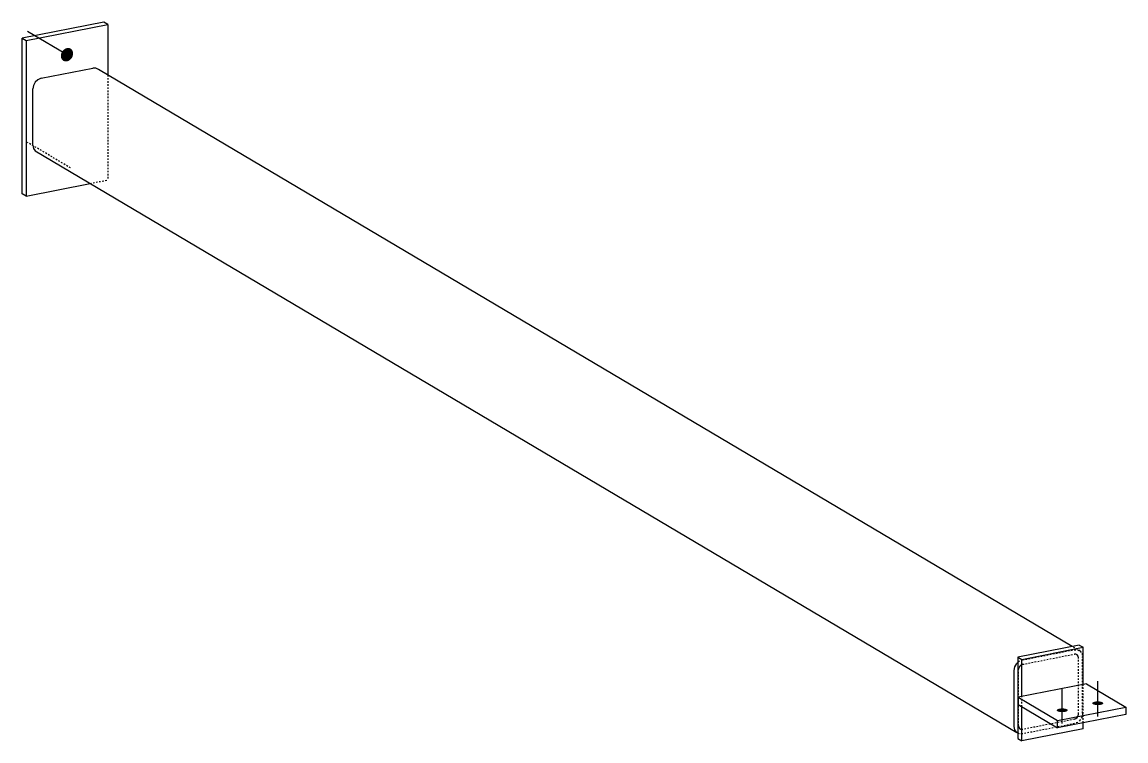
# Model space of a CAD drawing. Header units: millimetres. Extents: x 19 to 23087, y 2 to 931.
# Drawn here: x 19 to 1420, y 19 to 931 of the extents above; entities that cross this region are included whole.
import ezdxf

# ---------------------------------------------------------------- set-up
doc = ezdxf.new("R2010")
doc.units = ezdxf.units.MM
doc.linetypes.add('DXK_LINE_DOT2', pattern=[3.9198, 1.9599, -1.9599])
doc.layers.add('STÅL', color=7, linetype='Continuous')

msp = doc.modelspace()

# ---------------------------------------------------------------- hatches: boundary and pattern name
at = {"layer": 'STÅL', "linetype": 'Continuous'}
for points in [[(69.9, 893.8), (71, 895.3), (72.3, 896.6), (73.8, 897.6), (75.4, 898.3), (77, 898.6), (78.6, 898.6), (80.1, 898.2), (81.4, 897.4), (82.5, 896.3), (83.3, 894.9), (83.8, 893.3), (84, 891.6), (83.8, 889.8), (83.3, 888), (82.5, 886.3), (81.4, 884.8), (80.1, 883.5), (78.6, 882.5), (77, 881.8), (75.3, 881.5), (73.7, 881.6), (72.3, 882), (70.9, 882.8), (69.9, 883.9), (69, 885.2), (68.5, 886.8), (68.4, 888.5), (68.5, 890.3), (69, 892.1)], [(1339.5, 55.7), (1338.1, 55.8), (1336.7, 55.9), (1335.4, 56.2), (1334.3, 56.5), (1333.5, 56.9), (1332.9, 57.4), (1332.6, 57.8), (1332.6, 58.3), (1332.9, 58.8), (1333.5, 59.3), (1334.3, 59.7), (1335.4, 60), (1336.7, 60.3), (1338.1, 60.4), (1339.5, 60.5), (1341, 60.4), (1342.4, 60.3), (1343.6, 60), (1344.7, 59.7), (1345.6, 59.3), (1346.2, 58.8), (1346.5, 58.3), (1346.5, 57.8), (1346.2, 57.4), (1345.6, 56.9), (1344.7, 56.5), (1343.6, 56.2), (1342.4, 55.9), (1341, 55.8)], [(1384.6, 64.6), (1383.1, 64.6), (1381.7, 64.8), (1380.5, 65.1), (1379.4, 65.4), (1378.5, 65.8), (1377.9, 66.2), (1377.6, 66.7), (1377.6, 67.2), (1377.9, 67.7), (1378.5, 68.2), (1379.4, 68.6), (1380.5, 68.9), (1381.7, 69.2), (1383.1, 69.3), (1384.6, 69.4), (1386, 69.3), (1387.4, 69.2), (1388.7, 68.9), (1389.8, 68.6), (1390.6, 68.2), (1391.2, 67.7), (1391.5, 67.2), (1391.5, 66.7), (1391.2, 66.2), (1390.6, 65.8), (1389.8, 65.4), (1388.7, 65.1), (1387.4, 64.8), (1386, 64.6)]]:
    msp.add_hatch(color=96, dxfattribs=at).paths.add_polyline_path(points)

# ---------------------------------------------------------------- linework, layer by layer
at = {"layer": 'STÅL', "color": 2, "linetype": 'Continuous'}
for p, q in [((123.1, 931.5), (19.2, 911)), ((24.2, 908), (128.1, 928.5)), ((128.1, 928.5), (123.1, 931.5)), ((128.1, 928.5), (128.1, 864.3)), ((19.2, 713.6), (19.2, 911)), ((19.2, 911), (24.2, 908)), ((24.2, 908), (24.2, 710.7)), ((43.3, 860.1), (109.1, 873.1)), ((113, 873), (109.1, 873.1)), ((116.4, 871.2), (113, 873)), ((1352.2, 139.2), (116.4, 871.2)), ((35.9, 855.3), (33.7, 851.2)), ((39.3, 858.4), (35.9, 855.3)), ((43.3, 860.1), (39.3, 858.4)), ((33.7, 851.2), (32.9, 846.8)), ((32.9, 775.3), (32.9, 846.8)), ((32.9, 775.3), (33.7, 771.2)), ((33.7, 771.2), (35.9, 768)), ((35.9, 768), (1281.8, 29.9)), ((24.2, 710.7), (105.5, 726.7)), ((24.2, 710.7), (19.2, 713.6)), ((1361, 140.9), (1283.1, 125.5)), ((1361, 140.9), (1366, 138)), ((1288.1, 122.6), (1366, 138)), ((1366, 91), (1366, 138)), ((1278.7, 108.7), (1279.5, 113.2)), ((1279.5, 113.2), (1281.8, 117.3)), ((1283.1, 118.5), (1281.8, 117.3)), ((1283.1, 125.5), (1283.1, 22.2)), ((1283.1, 125.5), (1288.1, 122.6)), ((1288.1, 75.6), (1288.1, 122.6)), ((1278.7, 37.3), (1278.7, 108.7)), ((1370.4, 91.8), (1283.7, 74.7)), ((1370.4, 91.8), (1420.4, 62.2)), ((1283.7, 74.7), (1283.7, 65.3)), ((1283.7, 74.7), (1333.7, 45.1)), ((1283.7, 65.3), (1333.7, 35.7)), ((1288.1, 19.2), (1288.1, 62.8)), ((1333.7, 45.1), (1420.4, 62.2)), ((1420.4, 62.2), (1420.4, 52.8)), ((1420.4, 52.8), (1333.7, 35.7)), ((1333.7, 35.7), (1333.7, 45.1)), ((1366, 34.6), (1366, 42.1)), ((1279.5, 33.1), (1278.7, 37.3)), ((1281.8, 29.9), (1279.5, 33.1)), ((1283.1, 29.2), (1281.8, 29.9)), ((1366, 34.6), (1288.1, 19.2)), ((1283.1, 22.2), (1288.1, 19.2))]:
    msp.add_line(p, q, dxfattribs=at)
at = {"layer": 'STÅL', "color": 96, "linetype": 'Continuous'}
for p, q in [((80.8, 887.3), (26.2, 919.7)), ((1339.5, 41.2), (1339.5, 86.3)), ((1384.6, 50.1), (1384.6, 95.2))]:
    msp.add_line(p, q, dxfattribs=at)
at = {"layer": 'STÅL', "color": 7, "linetype": 'DXK_LINE_DOT2'}
for p, q in [((128.1, 864.3), (128.1, 731.2)), ((105.5, 726.7), (128.1, 731.2)), ((1289.1, 122), (1355, 135)), ((1289.1, 116.4), (1355, 129.4)), ((1362.3, 133.2), (1352.2, 139.2)), ((1355, 135), (1358.9, 135)), ((1356.9, 129.3), (1355, 129.4)), ((1358.6, 128.5), (1356.9, 129.3)), ((1359.8, 126.9), (1358.6, 128.5)), ((1358.9, 135), (1362.3, 133.2)), ((1360.2, 124.8), (1359.8, 126.9)), ((1362.3, 133.2), (1364.6, 130)), ((1364.6, 130), (1365.4, 125.8)), ((1285.2, 120.4), (1283.1, 118.5)), ((1285.5, 114), (1284.3, 112)), ((1289.1, 122), (1285.2, 120.4)), ((1287.2, 115.6), (1285.5, 114)), ((1289.1, 116.4), (1287.2, 115.6)), ((1360.2, 53.4), (1360.2, 124.8)), ((1365.4, 54.4), (1365.4, 125.8)), ((1284.3, 112), (1283.9, 109.7)), ((1283.9, 38.3), (1283.9, 109.7)), ((1366, 42.1), (1366, 91)), ((1288.1, 62.8), (1288.1, 75.6)), ((1355, 46.7), (1289.1, 33.7)), ((1355, 46.7), (1356.9, 47.5)), ((1358.9, 42.7), (1355, 41.1)), ((1356.9, 47.5), (1358.6, 49.1)), ((1358.6, 49.1), (1359.8, 51.1)), ((1362.3, 45.8), (1358.9, 42.7)), ((1359.8, 51.1), (1360.2, 53.4)), ((1364.6, 49.9), (1362.3, 45.8)), ((1365.4, 54.4), (1364.6, 49.9)), ((1285.2, 28.1), (1283.1, 29.2)), ((1283.9, 38.3), (1284.3, 36.2)), ((1284.3, 36.2), (1285.5, 34.6)), ((1289.1, 28.1), (1285.2, 28.1)), ((1285.5, 34.6), (1287.2, 33.7)), ((1287.2, 33.7), (1288.1, 33.7)), ((1288.1, 33.7), (1289.1, 33.7)), ((1355, 41.1), (1289.1, 28.1))]:
    msp.add_line(p, q, dxfattribs=at)
at = {"layer": 'STÅL', "color": 96, "linetype": 'DXK_LINE_DOT2'}
msp.add_line((80.8, 746.4), (26.2, 778.7), dxfattribs=at)

doc.saveas('drawing.dxf')
